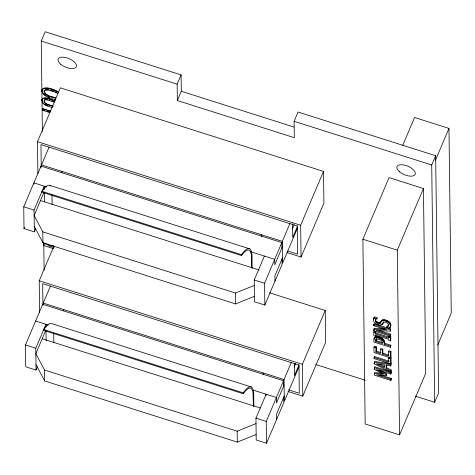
<?xml version="1.0" encoding="UTF-8"?>
<svg xmlns="http://www.w3.org/2000/svg" width="475" height="475" viewBox="0 0 475 475"><rect width="100%" height="100%" fill="white"/><g stroke="black" fill="none" stroke-linecap="round" stroke-linejoin="round"><path stroke-width="0.71" d="M373.92 339.126L373.89 342.036L390.509 347.308L390.883 345.23L384.691 343.265C385.445 338.443 375.636 333.676 373.92 339.126L374.799 337.256M374.253 338.918L374.484 337.666M388.888 324.942L386.905 326.414L386.519 327.328L389.286 328.207C394.042 323.938 386.745 318.594 382.333 319.966L380.083 323.356C377.275 324.716 372.94 320.061 377.008 318.695L377.393 317.787L374.751 316.944C369.146 322.103 382.411 329.211 383.687 321.735M373.712 319.218L373.973 317.912M381.3 321.456L381.947 320.88C385.67 319.61 393.353 324.176 389.286 328.207M52.428 107.635C48.622 106.246 41.557 105.082 41.978 99.726C44.787 95.237 51.526 100.522 55.183 100.694M42.103 99.423L41.871 100.54M375.778 341.472L376.283 338.717L375.778 341.472L382.417 343.579C382.921 340.415 378.997 338.639 376.378 339.144L375.897 339.631M53.046 106.453C50.475 105.385 42.536 104.405 44.62 99.916L44.193 100.647M44.098 101.252L44.323 100.344M55.7 99.578C35.542 96.128 38.914 80.833 58.134 91.829L58.009 92.126C53.402 90.143 46.312 85.892 41.907 89.87L42.038 89.573M44.252 90.6C44.549 95.665 51.674 96.585 55.581 97.791L55.456 98.093C51.828 97.043 42.602 95.427 44.632 90.107L44.127 90.897M375.232 320.661L375.743 319.087L375.357 319.996M42.388 131.486L41.266 41.028L45.202 31.754L181.088 74.896L181.29 91.259L177.353 100.534L294.316 137.673L294.114 121.309L298.051 112.035L435.658 155.729L438.591 392.991L434.655 402.266L415.554 396.203M41.752 90.82L41.877 90.517L41.925 91.841M42.4 89.134L42.53 88.837M43.231 88.617L43.356 88.32M42.429 92.886L42.554 92.589M44.389 88.326L44.513 88.023M44.009 91.538L44.133 91.242M43.267 93.943L43.397 93.646L46.063 95.712L45.932 96.009M44.145 92.263L44.27 91.966M45.837 88.255L45.962 87.958M44.537 92.999L44.662 92.696M46.027 89.894L48.652 89.745L44.502 90.41M41.978 99.726L42.435 98.794M42.305 99.091L42.993 98.343M44.472 95.012L44.597 94.715M45.184 93.741L45.309 93.438M47.589 88.427L47.72 88.124M47.162 89.882L47.286 89.579M42.863 98.64L43.771 98.058M42.34 102.297L42.465 102M46.087 94.489L46.212 94.187M43.647 98.355L44.893 97.951M42.91 103.093L43.041 102.796L43.712 103.883M44.496 100.213L45.119 99.649L47.476 99.714M49.626 88.831L49.75 88.534M44.211 101.893L44.228 100.949M47.227 95.22L47.352 94.923M44.769 98.254L46.218 98.07M44.525 102.529L44.335 101.597M44.994 99.946L45.814 99.536M50.113 90.387L50.237 90.09L53.871 91.242L53.74 91.544L48.521 90.042M50.012 112.628L42.4 110.206L42.507 108.532L50.813 111.168M45.03 103.134L44.65 102.232M45.683 99.839L46.592 99.566M47.708 96.965L47.838 96.663L49.881 97.553L49.75 97.85M42.4 110.206L42.524 109.909L44.603 110.568M44.846 104.708L44.971 104.405L45.873 104.898M48.593 95.92L48.723 95.623M46.093 98.373L47.69 98.711L47.815 98.414M45.731 103.692L45.161 102.837M51.912 89.478L52.036 89.181M51.929 90.915L52.054 90.612M46.526 104.156L45.861 103.39M46.2 105.438L46.324 105.141L47.939 105.812L47.809 106.115M50.19 96.585L50.314 96.288M47.399 104.571L47.524 104.268L53.17 106.157M47.69 98.711L49.614 99.269L49.744 98.966M46.467 99.869L49.632 100.647L49.762 100.35M54.239 90.298L54.364 90.001M52.007 97.215L52.131 96.918M49.626 105.373L49.75 105.07M57.885 93.652L55.355 92.221L55.486 91.918L56.875 92.631M56.264 91.182L56.388 90.885M53.841 97.743L53.972 97.446M54.34 99.305L55.83 99.275M37.887 173.494L37.495 141.681L60.349 87.833L323.517 171.392L323.908 203.211L301.055 257.052L286.983 252.587M35.75 228.564L34.343 231.883L24.017 228.612L23.75 206.791L41.016 166.107L281.829 242.571L281.895 248.021M41.545 166.369L41.527 164.914L49.05 147.191M24.017 228.612L24.581 227.282M34.343 231.883L34.069 210.069L44.228 186.135L44.27 189.549M43.753 192.874L34.141 215.525L42.821 231.859L42.952 242.767L235.6 303.935L254.44 296.335M61.661 172.662L62.166 171.463M39.609 312.586L39.211 280.767L53.966 246.002M37.46 366.742L36.047 370.067L25.727 366.789L25.46 344.969L42.726 304.285L283.533 380.748L283.605 386.199M43.255 304.546L43.237 303.092L50.469 286.051M36.047 370.067L35.779 348.246L45.938 324.318L45.968 327.043M45.458 331.051L35.845 353.703L44.525 370.037L44.662 380.944L237.31 442.112L256.15 434.518M63.365 310.84L63.876 309.647M177.353 100.534L177.151 84.17L181.088 74.896M261.185 236.016L261.695 234.816L261.713 236.271M282.031 258.928L282.097 264.385L264.824 305.069L254.505 301.791L254.238 279.977L264.397 256.043M264.824 305.069L264.557 283.248L281.829 242.571M297.647 227.745L282.601 263.192L282.334 241.371L289.857 223.648M282.399 246.828L274.782 264.777L274.716 259.32L250.705 251.697M292.475 228.867L294.203 224.788M282.536 257.735L274.918 275.684L274.983 281.135M297.647 225.88L292.743 237.441L292.57 223.624M301.055 257.052L300.663 225.239L323.517 171.392M262.895 374.193L263.399 372.994L263.417 374.448M283.735 397.112L283.807 402.562L266.534 443.246L256.215 439.969L255.948 418.154L266.101 394.22L266.119 395.586M266.534 443.246L266.267 421.432L283.533 380.748M299.066 366.605L284.311 401.369L284.044 379.549L291.276 362.508M284.109 385.005L276.492 402.954L276.426 397.498L253.122 390.1M294.179 367.044L295.628 363.648M284.246 395.912L276.628 413.862L276.693 419.318M299.066 364.741L294.447 375.618L294.292 363.256M287.998 391.447L302.777 396.144L302.379 364.325L325.238 310.478L269.497 292.784M362.888 239.24L389.043 177.62L423.445 188.539L425.725 373.261L399.57 434.886L365.168 423.961L362.888 239.24L397.284 250.165L399.57 434.886M402.764 145.291L414.568 117.491L448.964 128.416L451.25 313.138L437.724 345.004M302.777 396.144L325.63 342.297L325.238 310.478M434.655 402.266L431.722 164.997L435.658 155.729M397.284 250.165L423.445 188.539M435.438 160.283L448.964 128.416M373.386 319.432L373.772 318.523M373.582 318.82L374.3 317.383M373.914 318.298L374.751 316.944M373.736 329.211L386.846 329.858L373.688 325.678L374.062 323.677L390.682 328.955L390.308 331.176L376.028 330.505L390.361 335.053L390.373 336.146L373.754 330.867L374.122 328.302L384.322 328.801M373.688 325.678L374.08 324.769M375.416 321.45L375.618 319.746M375.968 322.204L376.354 321.29L375.808 320.542M376.806 322.84L377.192 321.931L376.354 321.29M373.754 330.867L374.14 329.959M373.772 332.31L374.157 331.396L375.856 331.936L375.482 333.967L388.704 338.164L389.078 336.134L390.777 336.674L390.818 340.082L390.432 340.997L388.734 340.456L388.722 339.334L375.499 335.136L375.511 336.258L373.813 335.718L373.772 332.31L375.47 332.85L375.482 333.967M377.863 323.303L378.248 322.394L380.469 322.442L381.686 320.548M378.812 323.534L379.198 322.62M375.47 332.85L375.856 331.936M379.543 323.546L379.935 322.632M380.083 323.356L380.469 322.442M380.451 322.976L380.837 322.068M380.867 322.204L381.253 321.296M381.947 320.88L382.333 319.966M374.407 338.164L375.262 336.953M375.511 336.258L375.897 335.344M374.876 337.862L375.588 337.66L375.98 336.745M382.868 320.631L383.254 319.723M375.588 337.66L376.479 337.612L376.865 336.698M382.001 324.627L382.393 323.713L381.995 323.926M382.565 323.992L383.331 322.359L382.945 323.273M384.043 320.696L384.429 319.782M375.767 340.504L376.152 339.589M376.479 337.612L377.554 337.743L377.94 336.834M373.956 347.094L374.342 346.186L376.307 346.809L376.36 351.132L375.974 352.04L380.528 353.489L380.475 349.457L380.861 348.549L382.826 349.173L382.88 353.198L382.488 354.113L388.663 356.072L388.609 351.749L388.995 350.835L390.961 351.458L391.026 356.951L390.64 357.865L374.021 352.587L373.956 347.094L375.921 347.718L375.974 352.04M385.474 321.041L385.86 320.132M377.554 337.743L378.836 338.081L379.222 337.173M386.436 321.403L386.822 320.488M375.921 347.718L376.307 346.809M378.836 338.081L379.887 338.467L380.279 337.553M387.392 321.86L387.778 320.952M390.509 347.308L390.497 346.144L384.305 344.179L383.836 341.495L380.885 338.936L381.271 338.022M388.271 322.394L388.663 321.48M374.086 357.426L388.734 362.081L388.687 358.156L389.072 357.247L391.038 357.871L391.103 362.959L390.717 363.874L374.098 358.595L374.086 357.426L374.472 356.517L389.126 361.166M381.781 339.465L382.167 338.55M389.007 322.958L389.393 322.05M386.519 327.328L387.422 326.919L387.808 326.004M374.098 358.595L374.472 356.517M387.422 326.919L388.479 325.529M382.541 340.023L382.927 339.108M389.654 323.617L390.04 322.703M390.135 324.271L390.521 323.362M374.146 362.389L374.532 361.475L391.109 363.791L390.741 365.934L386.11 365.257L386.151 368.612L390.8 370.886L390.818 372.062L374.163 363.826L374.146 362.389L390.723 364.705L391.109 363.791M383.289 340.753L383.675 339.839M390.438 324.965L390.824 324.051M374.163 363.826L374.549 362.918M383.836 341.495L384.222 340.587M390.545 325.731L390.931 324.823M390.189 327.239L390.848 325.672M384.168 342.297L384.56 341.383M384.287 343.188L384.679 342.273M374.282 373.552L383.509 374.294L374.229 369.241L374.597 366.706L391.216 371.984L390.842 374.062L376.521 369.52L386.294 374.9L386.3 375.606L376.586 374.787L390.907 379.329L390.919 380.422L374.3 375.143L374.668 372.643L382.476 373.273M390.308 331.176L390.682 328.955M384.305 344.179L384.691 343.265M374.229 369.241L374.615 368.333M382.488 354.113L382.44 350.081L382.826 349.173M390.361 335.053L390.747 334.145L379.145 330.457M390.373 336.146L390.747 334.145M390.432 340.997L390.391 337.582L390.777 336.674M390.497 346.144L390.883 345.23M390.64 357.865L390.575 352.373L390.961 351.458M386.151 368.612L386.502 365.02M390.717 363.874L390.652 358.779L391.038 357.871M386.294 374.9L386.68 373.985L379.964 370.286M386.3 375.606L386.68 373.985M390.8 370.886L391.186 369.972L386.537 367.703M390.818 372.062L391.186 369.972M390.842 374.062L391.216 371.984M390.907 379.329L391.293 378.421L380.386 374.953M390.919 380.422L391.293 378.421M388.087 326.438C389.969 323.944 385.902 321.522 383.675 322.276L383.301 322.644M251.649 268.019L251.311 254.885A63.294 11.18 -72.4 0 0 242.256 254.618L241.567 255.574L42.038 192.221L42.026 191.348L43.023 189.97A64.76 11.442 -72.4 0 1 50.807 186.063M253.359 406.196L253.015 393.062A63.294 11.18 -72.4 0 0 243.966 392.795L243.271 393.751L43.748 330.398L43.736 329.525L44.733 328.148A64.76 11.442 -72.4 0 1 51.757 323.623L251.281 386.977M241.567 255.574L241.555 254.701L242.553 253.323A64.76 11.442 -72.4 0 1 252.023 255.734L252.178 268.268M243.271 393.751L243.259 392.878L244.257 391.501A64.76 11.442 -72.4 0 1 253.727 393.912L253.882 406.446M42.821 231.859L235.463 293.027L254.303 285.428M44.525 370.037L237.173 431.205L256.013 423.605M45.262 89.775L46.152 89.591M48.135 244.221L43.736 244.013L43.759 245.563L53.568 248.68M53.728 245.86L47.827 245.569L54.186 247.588M41.266 41.028L177.151 84.17M294.114 121.309L431.722 164.997M181.29 91.259L294.025 127.057M49.614 99.269L55.058 100.997M51.799 100.997L53.841 101.644M49.632 100.647L54.393 102.161M42.382 108.828L50.688 111.465M47.369 111.447L49.447 112.106M37.495 141.681L300.663 225.239M41.527 164.914L282.334 241.371M287.737 251.014L297.593 254.143L297.243 225.963L40.957 144.59L41.23 166.838M50.047 185.446L249.577 248.799M46.621 186.895L33.909 182.863L33.927 184.223M42.026 191.348L241.555 254.701M40.488 200.569L259.243 270.026M374.359 317.858L377.008 318.695M23.75 206.791L34.069 210.069M254.238 279.977L264.557 283.248M373.677 324.591L390.296 329.864M375.867 333.058L390.391 337.582M376.164 340.557L382.803 342.665M388.609 351.749L390.575 352.373M380.475 349.457L382.44 350.081M376.36 351.132L380.914 352.575M382.88 353.198L389.049 355.157M388.687 358.156L390.652 358.779M374.211 367.62L390.824 372.899M315.822 364.533L365.334 380.255M39.211 280.767L302.379 364.325M43.237 303.092L284.044 379.549M288.752 389.88L299.309 393.229L298.965 365.049L42.673 283.676L42.94 305.182M35.619 321.041L48.325 325.072M43.736 329.525L243.259 392.878M42.192 338.746L260.247 407.978M25.46 344.969L35.779 348.246M255.948 418.154L266.267 421.432M53.74 91.544L55.355 92.221M377.192 321.931L378.248 322.394M379.887 338.467L380.885 338.936M46.651 103.859L47.524 104.268M379.412 364.218L384.643 366.777M34.271 226.433L42.952 242.767M35.981 364.61L44.662 380.944M390.723 364.705L390.741 365.934M389.078 336.134L389.096 337.256M389.072 357.247L389.09 358.554M235.463 293.027L235.6 303.935M237.173 431.205L237.31 442.112M52.007 195.059L52.125 204.66M53.711 333.236L53.829 342.837M44.306 192.322L44.424 201.774M46.016 330.499L46.14 340.676M43.759 242.701L44.098 270.138M41.016 166.107L41.034 167.473M384.228 364.984L376.408 363.856L384.257 367.692L384.228 364.984M399.564 171.831A9.904 4.59 23 0 0 415.073 174.562A9.904 4.59 23 0 0 403.625 164.938A9.904 4.59 23 0 0 399.564 171.831M60.711 64.238A9.904 4.59 23 0 0 76.226 66.975A9.904 4.59 23 0 0 64.772 57.35A9.904 4.59 23 0 0 60.711 64.238"/></g></svg>
